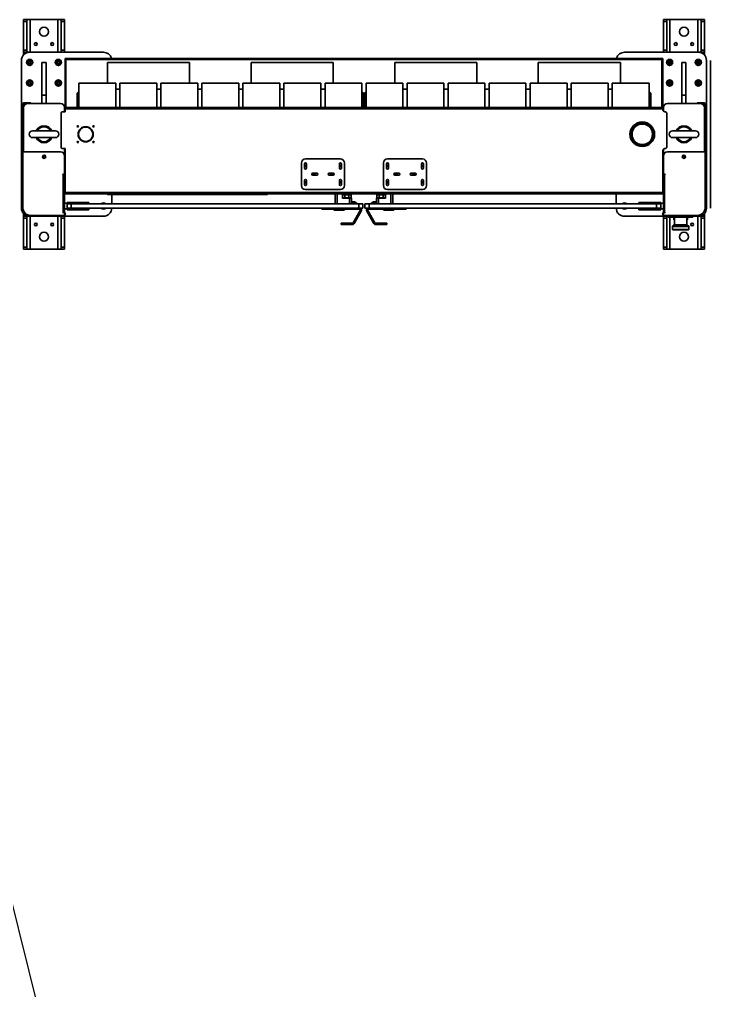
# Model space of a CAD drawing. Header units: millimetres. Extents: x 0 to 420, y 0 to 297.
# Drawn here: x 209.15 to 226, y 126.87 to 150.55 of the extents above; entities that cross this region are included whole.
import ezdxf

# ---------------------------------------------------------------- set-up
doc = ezdxf.new("R2010")
doc.units = ezdxf.units.MM
doc.layers.add('尺寸线层', color=150, linetype='Continuous')
doc.dimstyles.new('SLDDIMSTYLE1', dxfattribs={"dimtxt": 0.18, "dimasz": 1.016, "dimexe": 0, "dimexo": 0.0625, "dimgap": 0, "dimtad": 0, "dimtih": 1, "dimtoh": 1, "dimdec": 0, "dimrnd": 1e-09, "dimzin": 0, "dimdsep": 46, "dimtxsty": 'Standard', "dimblk1": 'DOT', "dimblk2": 'DOT', "dimsah": 1, "dimcen": 0.09, "dimadec": 0, "dimazin": 0, "dimtfac": 1.016, "dimtdec": 0, "dimtofl": 0, "dimtmove": 0, "dimatfit": 3, "dimldrblk": 'DOT', "dimfxl": 0, "dimfrac": 2, "dimtolj": 1, "dimtzin": 0, "dimarcsym": 0})

# ---------------------------------------------------------------- blocks, each defined once
blk = doc.blocks.new('_Dot')
at = {"color": 0, "linetype": 'ByBlock', "lineweight": -2}
blk.add_line((-0.5, 0), (-1, 0), dxfattribs=at)
at = {"color": 0, "linetype": 'ByBlock', "const_width": 0.5}
blk.add_lwpolyline([(-0.25, 0, 1), (0.25, 0, 1)], format="xyb", close=True, dxfattribs=at)

msp = doc.modelspace()

# ---------------------------------------------------------------- linework, layer by layer
at = {"color": 7, "linetype": 'Continuous', "lineweight": 35}
for p, q in [((209.247, 150.5473), (209.327, 150.5473)), ((209.247, 150.5003), (209.247, 150.5473)), ((209.327, 150.5003), (209.247, 150.5003)), ((209.247, 150.5003), (209.247, 149.7943)), ((209.327, 150.5473), (209.327, 150.5003)), ((209.407, 150.5473), (209.327, 150.5473)), ((209.327, 149.7943), (209.327, 150.5003)), ((210.087, 150.5473), (209.407, 150.5473)), ((209.407, 150.5473), (209.407, 149.7473)), ((210.167, 150.5473), (210.087, 150.5473)), ((210.087, 150.5473), (210.087, 149.7473)), ((210.167, 150.5473), (210.247, 150.5473)), ((210.167, 150.5003), (210.167, 150.5473)), ((210.247, 150.5003), (210.167, 150.5003)), ((210.167, 150.5003), (210.167, 149.7943)), ((210.247, 150.5473), (210.247, 150.5003)), ((210.247, 150.5003), (210.247, 149.7943)), ((224.847, 150.5473), (224.927, 150.5473)), ((224.847, 150.5003), (224.847, 150.5473)), ((224.927, 150.5003), (224.847, 150.5003)), ((224.847, 150.5003), (224.847, 149.7943)), ((224.927, 150.5473), (224.927, 150.5003)), ((225.007, 150.5473), (224.927, 150.5473)), ((224.927, 149.7943), (224.927, 150.5003)), ((225.687, 150.5473), (225.007, 150.5473)), ((225.007, 150.5473), (225.007, 149.7473)), ((225.767, 150.5473), (225.687, 150.5473)), ((225.687, 150.5473), (225.687, 149.7473)), ((225.767, 150.5473), (225.847, 150.5473)), ((225.767, 150.5003), (225.767, 150.5473)), ((225.847, 150.5003), (225.767, 150.5003)), ((225.767, 150.5003), (225.767, 149.7943)), ((225.847, 150.5473), (225.847, 150.5003)), ((225.847, 150.5003), (225.847, 149.7943)), ((209.247, 149.7943), (209.327, 149.7943)), ((209.247, 149.7473), (209.247, 149.7943)), ((209.247, 149.7473), (209.247, 149.6796)), ((209.397, 149.7473), (209.247, 149.7473)), ((209.327, 149.7943), (209.327, 149.7473)), ((211.197, 149.7473), (209.397, 149.7473)), ((210.167, 149.7943), (210.247, 149.7943)), ((210.167, 149.7473), (210.167, 149.7943)), ((210.247, 149.7943), (210.247, 149.7473)), ((223.897, 149.7473), (225.697, 149.7473)), ((224.847, 149.7943), (224.927, 149.7943)), ((224.847, 149.7473), (224.847, 149.7943)), ((224.927, 149.7943), (224.927, 149.7473)), ((225.847, 149.7473), (225.697, 149.7473)), ((225.767, 149.7943), (225.847, 149.7943)), ((225.767, 149.7473), (225.767, 149.7943)), ((225.847, 149.7943), (225.847, 149.7473)), ((225.847, 149.7473), (225.847, 149.6796)), ((209.197, 149.5473), (209.197, 145.9473)), ((209.407, 149.5412), (209.407, 149.5298)), ((209.407, 149.5298), (209.407, 149.4648)), ((209.407, 149.4648), (209.407, 149.4534)), ((209.797, 149.4973), (209.697, 149.4973)), ((209.697, 148.6973), (209.697, 149.4973)), ((209.797, 148.6973), (209.797, 149.4973)), ((210.087, 149.5412), (210.087, 149.5298)), ((210.087, 149.5298), (210.087, 149.4648)), ((210.087, 149.4648), (210.087, 149.4534)), ((210.262, 148.3973), (210.262, 149.5973)), ((210.262, 149.5973), (210.282, 149.5973)), ((210.282, 149.5973), (224.812, 149.5973)), ((210.282, 148.3973), (210.282, 149.5973)), ((210.282, 149.5773), (224.812, 149.5773)), ((210.282, 149.5673), (224.812, 149.5673)), ((213.297, 149.4973), (211.297, 149.4973)), ((211.297, 149.4973), (211.297, 148.9923)), ((213.297, 148.9923), (213.297, 149.4973)), ((216.797, 149.4973), (214.797, 149.4973)), ((214.797, 149.4973), (214.797, 148.9923)), ((216.797, 148.9923), (216.797, 149.4973)), ((220.297, 149.4973), (218.297, 149.4973)), ((218.297, 149.4973), (218.297, 148.9923)), ((220.297, 148.9923), (220.297, 149.4973)), ((221.797, 149.4973), (221.797, 148.9923)), ((223.797, 149.4973), (221.797, 149.4973)), ((223.797, 148.9923), (223.797, 149.4973)), ((224.832, 149.5973), (224.812, 149.5973)), ((224.812, 149.5973), (224.812, 148.3973)), ((224.832, 149.5973), (224.832, 148.3973)), ((225.007, 149.5412), (225.007, 149.5298)), ((225.007, 149.5298), (225.007, 149.4648)), ((225.007, 149.4648), (225.007, 149.4534)), ((225.297, 148.6973), (225.297, 149.4973)), ((225.297, 149.4973), (225.397, 149.4973)), ((225.397, 148.6973), (225.397, 149.4973)), ((225.687, 149.5412), (225.687, 149.5298)), ((225.687, 149.5298), (225.687, 149.4648)), ((225.687, 149.4648), (225.687, 149.4534)), ((225.897, 149.5473), (225.897, 145.9473)), ((225.997, 149.5473), (225.997, 145.9473)), ((209.407, 149.0412), (209.407, 149.0298)), ((209.407, 149.0298), (209.407, 148.9648)), ((209.407, 148.9648), (209.407, 148.9534)), ((210.087, 149.0412), (210.087, 149.0298)), ((210.087, 149.0298), (210.087, 148.9648)), ((210.087, 148.9648), (210.087, 148.9534)), ((210.597, 148.9923), (210.597, 148.3973)), ((211.497, 148.9923), (210.597, 148.9923)), ((211.497, 148.3973), (211.497, 148.9923)), ((212.497, 148.9923), (211.597, 148.9923)), ((211.597, 148.9923), (211.597, 148.3973)), ((212.497, 148.3973), (212.497, 148.9923)), ((213.497, 148.9923), (212.597, 148.9923)), ((212.597, 148.9923), (212.597, 148.3973)), ((213.497, 148.3973), (213.497, 148.9923)), ((213.597, 148.9923), (213.597, 148.3973)), ((214.497, 148.9923), (213.597, 148.9923)), ((214.497, 148.3973), (214.497, 148.9923)), ((214.597, 148.9923), (214.597, 148.3973)), ((215.497, 148.9923), (214.597, 148.9923)), ((215.497, 148.3973), (215.497, 148.9923)), ((216.497, 148.9923), (215.597, 148.9923)), ((215.597, 148.9923), (215.597, 148.3973)), ((216.497, 148.3973), (216.497, 148.9923)), ((216.597, 148.9923), (216.597, 148.3973)), ((217.497, 148.9923), (216.597, 148.9923)), ((217.497, 148.3973), (217.497, 148.9923)), ((217.597, 148.9923), (217.597, 148.3973)), ((218.497, 148.9923), (217.597, 148.9923)), ((218.497, 148.3973), (218.497, 148.9923)), ((218.597, 148.9923), (218.597, 148.3973)), ((219.497, 148.9923), (218.597, 148.9923)), ((219.497, 148.3973), (219.497, 148.9923)), ((219.597, 148.9923), (219.597, 148.3973)), ((220.497, 148.9923), (219.597, 148.9923)), ((220.497, 148.3973), (220.497, 148.9923)), ((221.497, 148.9923), (220.597, 148.9923)), ((220.597, 148.9923), (220.597, 148.3973)), ((221.497, 148.3973), (221.497, 148.9923)), ((222.497, 148.9923), (221.597, 148.9923)), ((221.597, 148.9923), (221.597, 148.3973)), ((222.497, 148.3973), (222.497, 148.9923)), ((223.497, 148.9923), (222.597, 148.9923)), ((222.597, 148.9923), (222.597, 148.3973)), ((223.497, 148.3973), (223.497, 148.9923)), ((223.597, 148.9923), (223.597, 148.3973)), ((224.497, 148.9923), (223.597, 148.9923)), ((224.497, 148.3973), (224.497, 148.9923)), ((225.007, 149.0412), (225.007, 149.0298)), ((225.007, 149.0298), (225.007, 148.9648)), ((225.007, 148.9648), (225.007, 148.9534)), ((225.687, 149.0412), (225.687, 149.0298)), ((225.687, 149.0298), (225.687, 148.9648)), ((225.687, 148.9648), (225.687, 148.9534)), ((209.797, 148.6973), (209.697, 148.6973)), ((209.697, 148.4973), (209.697, 148.6973)), ((209.797, 148.4973), (209.797, 148.6973)), ((210.597, 148.7873), (210.557, 148.7473)), ((210.557, 148.7473), (210.557, 148.3973)), ((211.597, 148.8473), (211.497, 148.8473)), ((212.597, 148.8473), (212.497, 148.8473)), ((213.597, 148.8473), (213.497, 148.8473)), ((214.597, 148.8473), (214.497, 148.8473)), ((215.597, 148.8473), (215.497, 148.8473)), ((216.597, 148.8473), (216.497, 148.8473)), ((217.537, 148.7473), (217.497, 148.7873)), ((217.547, 148.7508), (217.5349, 148.7494)), ((217.537, 148.3973), (217.537, 148.7473)), ((217.547, 148.7383), (217.537, 148.7371)), ((217.547, 148.7323), (217.537, 148.7308)), ((217.5592, 148.7494), (217.547, 148.7508)), ((217.557, 148.7371), (217.547, 148.7383)), ((217.557, 148.7308), (217.547, 148.7323)), ((217.597, 148.7873), (217.557, 148.7473)), ((217.557, 148.7473), (217.557, 148.3973)), ((218.597, 148.8473), (218.497, 148.8473)), ((219.597, 148.8473), (219.497, 148.8473)), ((220.597, 148.8473), (220.497, 148.8473)), ((221.597, 148.8473), (221.497, 148.8473)), ((222.597, 148.8473), (222.497, 148.8473)), ((223.597, 148.8473), (223.497, 148.8473)), ((224.537, 148.7473), (224.497, 148.7873)), ((224.537, 148.3973), (224.537, 148.7473)), ((225.297, 148.4973), (225.297, 148.6973)), ((225.297, 148.6973), (225.397, 148.6973)), ((225.397, 148.4973), (225.397, 148.6973)), ((209.227, 148.4873), (209.247, 148.4873)), ((209.227, 148.4873), (209.227, 147.3173)), ((209.247, 148.4873), (209.247, 147.3173)), ((209.257, 148.4973), (209.257, 148.5173)), ((209.377, 148.5173), (209.257, 148.5173)), ((209.377, 148.4973), (209.257, 148.4973)), ((209.347, 148.4973), (210.147, 148.4973)), ((209.377, 148.5173), (209.377, 148.4973)), ((209.427, 148.5173), (209.377, 148.5173)), ((209.427, 148.4973), (209.427, 148.5173)), ((225.747, 148.4973), (224.947, 148.4973)), ((225.667, 148.4973), (225.667, 148.5173)), ((225.667, 148.5173), (225.717, 148.5173)), ((225.717, 148.5173), (225.717, 148.4973)), ((225.717, 148.5173), (225.837, 148.5173)), ((225.717, 148.4973), (225.837, 148.4973)), ((225.837, 148.4973), (225.837, 148.5173)), ((225.867, 148.4873), (225.847, 148.4873)), ((225.847, 148.4873), (225.847, 147.3173)), ((225.867, 148.4873), (225.867, 147.3173)), ((209.247, 147.3173), (209.247, 148.3973)), ((210.162, 147.4473), (210.162, 148.2473)), ((210.212, 148.2973), (210.262, 148.2973)), ((210.247, 148.3973), (210.247, 148.2973)), ((210.262, 148.3973), (210.262, 148.3673)), ((210.262, 148.3973), (224.832, 148.3973)), ((210.262, 148.3673), (224.832, 148.3673)), ((210.262, 148.3673), (210.262, 148.2973)), ((224.832, 148.3973), (224.832, 148.3673)), ((224.832, 148.3673), (224.832, 148.3473)), ((224.847, 148.3973), (224.847, 148.3116)), ((224.932, 147.4473), (224.932, 148.2473)), ((225.847, 147.3173), (225.847, 148.3973)), ((210.027, 147.8288), (209.467, 147.8288)), ((210.5771, 147.7523), (210.5871, 147.7523)), ((210.937, 147.7523), (210.947, 147.7523)), ((225.627, 147.8288), (225.067, 147.8288)), ((209.467, 147.6658), (210.027, 147.6658)), ((210.5771, 147.7423), (210.5871, 147.7423)), ((210.937, 147.7423), (210.947, 147.7423)), ((225.067, 147.6658), (225.627, 147.6658)), ((209.227, 147.3173), (210.147, 147.3173)), ((209.227, 145.9673), (209.227, 147.3173)), ((210.262, 147.3973), (210.212, 147.3973)), ((210.247, 147.3973), (210.247, 147.2173)), ((210.247, 147.2973), (210.262, 147.2973)), ((210.262, 147.3973), (210.262, 146.3273)), ((224.832, 147.3473), (224.832, 146.3273)), ((224.847, 147.2973), (224.832, 147.2973)), ((224.847, 147.383), (224.847, 147.2173)), ((225.867, 147.3173), (224.947, 147.3173)), ((225.867, 145.9673), (225.867, 147.3173)), ((210.247, 147.2173), (210.247, 146.7773)), ((216.022, 147.0473), (216.022, 146.4973)), ((216.972, 147.1473), (216.122, 147.1473)), ((217.072, 146.4973), (217.072, 147.0473)), ((218.022, 147.0473), (218.022, 146.4973)), ((218.972, 147.1473), (218.122, 147.1473)), ((219.072, 146.4973), (219.072, 147.0473)), ((224.847, 147.2173), (224.847, 146.7773)), ((216.097, 147.0223), (216.097, 146.9223)), ((216.147, 146.9223), (216.147, 147.0223)), ((216.947, 147.0223), (216.947, 146.9223)), ((216.997, 146.9223), (216.997, 147.0223)), ((218.097, 147.0223), (218.097, 146.9223)), ((218.147, 146.9223), (218.147, 147.0223)), ((218.947, 147.0223), (218.947, 146.9223)), ((218.997, 146.9223), (218.997, 147.0223)), ((210.247, 146.7773), (210.207, 146.7773)), ((210.207, 146.7773), (210.207, 146.7673)), ((210.207, 146.7673), (210.217, 146.7673)), ((210.217, 146.7773), (210.217, 146.7673)), ((210.217, 146.7673), (210.217, 145.8473)), ((210.247, 146.7673), (210.217, 146.7673)), ((210.247, 145.8473), (210.247, 146.7673)), ((216.097, 146.6223), (216.097, 146.5223)), ((216.147, 146.5223), (216.147, 146.6223)), ((216.297, 146.7973), (216.297, 146.7473)), ((216.397, 146.7973), (216.297, 146.7973)), ((216.297, 146.7473), (216.397, 146.7473)), ((216.3306, 146.7736), (216.3635, 146.7736)), ((216.3309, 146.7756), (216.3632, 146.7756)), ((216.797, 146.7973), (216.697, 146.7973)), ((216.697, 146.7473), (216.797, 146.7473)), ((216.7306, 146.7736), (216.7635, 146.7736)), ((216.7322, 146.7732), (216.7309, 146.774)), ((216.797, 146.7473), (216.797, 146.7973)), ((216.947, 146.6223), (216.947, 146.5223)), ((216.997, 146.5223), (216.997, 146.6223)), ((218.097, 146.6223), (218.097, 146.5223)), ((218.147, 146.5223), (218.147, 146.6223)), ((218.297, 146.7973), (218.297, 146.7473)), ((218.397, 146.7973), (218.297, 146.7973)), ((218.297, 146.7473), (218.397, 146.7473)), ((218.3306, 146.7736), (218.3635, 146.7736)), ((218.3634, 146.7742), (218.3621, 146.7737)), ((218.797, 146.7973), (218.697, 146.7973)), ((218.697, 146.7473), (218.797, 146.7473)), ((218.7306, 146.7736), (218.7635, 146.7736)), ((218.7309, 146.7756), (218.7632, 146.7756)), ((218.797, 146.7473), (218.797, 146.7973)), ((218.947, 146.6223), (218.947, 146.5223)), ((218.997, 146.5223), (218.997, 146.6223)), ((224.847, 146.7773), (224.887, 146.7773)), ((224.847, 145.8473), (224.847, 146.7673)), ((224.847, 146.7673), (224.877, 146.7673)), ((224.877, 146.7773), (224.877, 146.7673)), ((224.877, 146.7673), (224.877, 145.8473)), ((224.887, 146.7673), (224.877, 146.7673)), ((224.887, 146.7773), (224.887, 146.7673)), ((210.262, 146.3273), (210.262, 146.2973)), ((210.262, 146.3273), (224.832, 146.3273)), ((216.122, 146.3973), (216.972, 146.3973)), ((218.122, 146.3973), (218.972, 146.3973)), ((224.832, 146.3273), (224.832, 146.2973)), ((210.262, 146.2973), (224.832, 146.2973)), ((211.297, 146.2773), (211.297, 146.2973)), ((211.347, 146.2773), (211.297, 146.2773)), ((211.347, 146.2973), (211.347, 146.2773)), ((215.147, 146.2773), (211.347, 146.2773)), ((211.397, 146.0473), (211.397, 146.2773)), ((212.4918, 146.2773), (212.4918, 146.276)), ((212.4938, 146.2773), (212.4938, 146.276)), ((212.4943, 146.276), (212.4943, 146.2773)), ((212.5313, 146.276), (212.5313, 146.2773)), ((212.6111, 146.276), (212.6111, 146.2773)), ((213.5115, 146.276), (213.5115, 146.2773)), ((213.5134, 146.276), (213.5134, 146.2773)), ((213.5655, 146.2773), (213.5655, 146.276)), ((213.5662, 146.2773), (213.5662, 146.276)), ((213.7214, 146.276), (213.7214, 146.2773)), ((213.9706, 146.276), (213.9706, 146.2773)), ((214.0105, 146.2773), (214.0105, 146.276)), ((214.0146, 146.2773), (214.0146, 146.276)), ((214.1553, 146.276), (214.1553, 146.2773)), ((214.1561, 146.276), (214.1561, 146.2773)), ((214.2341, 146.276), (214.2341, 146.2773)), ((214.4622, 146.276), (214.4622, 146.2773)), ((214.4628, 146.276), (214.4628, 146.2773)), ((214.474, 146.2773), (214.474, 146.276)), ((214.588, 146.2773), (214.588, 146.276)), ((214.6969, 146.276), (214.6969, 146.2773)), ((214.7273, 146.2773), (214.7273, 146.276)), ((215.147, 146.2773), (215.147, 146.2973)), ((215.197, 146.2773), (215.147, 146.2773)), ((215.197, 146.2973), (215.197, 146.2773)), ((216.847, 146.2973), (216.842, 146.2923)), ((216.892, 146.2923), (216.842, 146.2923)), ((216.842, 146.0523), (216.842, 146.2923)), ((216.8941, 146.2973), (216.892, 146.2923)), ((217.022, 146.2923), (216.892, 146.2923)), ((216.892, 146.2923), (216.892, 146.0523)), ((217.022, 146.2923), (217.017, 146.2973)), ((217.022, 146.2923), (217.022, 146.1873)), ((217.0233, 146.2674), (217.022, 146.1973)), ((217.022, 146.1973), (217.077, 146.1973)), ((217.022, 146.1923), (217.19, 146.1923)), ((217.192, 146.1873), (217.022, 146.1873)), ((217.077, 146.2674), (217.0233, 146.2674)), ((217.0238, 146.2973), (217.0234, 146.2772)), ((217.0338, 146.2973), (217.0334, 146.2772)), ((217.0334, 146.2772), (217.2207, 146.2772)), ((217.077, 146.2723), (217.077, 146.2674)), ((217.077, 146.2723), (217.177, 146.2723)), ((217.177, 146.2674), (217.077, 146.2674)), ((217.077, 146.2674), (217.077, 146.1973)), ((217.077, 146.1923), (217.077, 146.1973)), ((217.077, 146.1973), (217.177, 146.1973)), ((217.177, 146.2723), (217.177, 146.2674)), ((217.2308, 146.2674), (217.177, 146.2674)), ((217.177, 146.2674), (217.177, 146.1973)), ((217.177, 146.1973), (217.177, 146.1923)), ((217.177, 146.1973), (217.232, 146.1973)), ((217.19, 146.1923), (217.192, 146.1873)), ((217.19, 146.1923), (217.237, 146.1923)), ((217.242, 146.1873), (217.192, 146.1873)), ((217.192, 146.0523), (217.192, 146.1873)), ((217.2203, 146.2973), (217.2207, 146.2772)), ((217.2303, 146.2973), (217.2306, 146.2772)), ((217.2308, 146.2674), (217.232, 146.1973)), ((217.232, 146.1923), (217.232, 146.1973)), ((217.237, 146.1923), (217.242, 146.1873)), ((217.242, 146.1873), (217.242, 146.0523)), ((217.242, 146.0973), (217.3012, 146.0973)), ((217.3012, 146.0973), (217.3294, 146.0973)), ((217.7647, 146.0973), (217.7929, 146.0973)), ((217.7929, 146.0973), (217.852, 146.0973)), ((217.857, 146.1923), (217.852, 146.1873)), ((217.902, 146.1873), (217.852, 146.1873)), ((217.852, 146.0523), (217.852, 146.1873)), ((217.857, 146.1923), (217.9041, 146.1923)), ((217.862, 146.1973), (217.8633, 146.2674)), ((217.862, 146.1973), (217.917, 146.1973)), ((217.862, 146.1923), (217.862, 146.1973)), ((217.8633, 146.2674), (217.8638, 146.2709)), ((217.917, 146.2674), (217.8633, 146.2674)), ((217.8642, 146.2973), (217.8638, 146.2709)), ((217.8697, 146.2772), (217.87, 146.2973)), ((217.8721, 146.2973), (217.8719, 146.2772)), ((217.8719, 146.2772), (217.8723, 146.2772)), ((217.8723, 146.2772), (217.9557, 146.2772)), ((217.9041, 146.1923), (217.902, 146.1873)), ((218.072, 146.1873), (217.902, 146.1873)), ((217.902, 146.1873), (217.902, 146.0523)), ((217.9041, 146.1923), (218.072, 146.1923)), ((217.917, 146.2674), (217.917, 146.2723)), ((217.917, 146.2723), (218.017, 146.2723)), ((217.917, 146.1973), (217.917, 146.2674)), ((218.017, 146.2674), (217.917, 146.2674)), ((217.917, 146.1973), (218.017, 146.1973)), ((217.917, 146.1973), (217.917, 146.1923)), ((217.9305, 146.2723), (217.922, 146.2726)), ((217.922, 146.2726), (217.922, 146.2723)), ((217.9557, 146.2772), (217.9555, 146.2973)), ((217.9594, 146.2973), (217.9596, 146.2772)), ((217.9596, 146.2723), (217.9596, 146.2772)), ((217.9596, 146.2772), (218.0607, 146.2772)), ((218.017, 146.2723), (218.017, 146.2674)), ((218.017, 146.1973), (218.017, 146.2674)), ((218.0708, 146.2674), (218.017, 146.2674)), ((218.017, 146.1923), (218.017, 146.1973)), ((218.017, 146.1973), (218.072, 146.1973)), ((218.0603, 146.2973), (218.0607, 146.2772)), ((218.0706, 146.2772), (218.0703, 146.2973)), ((218.072, 146.1973), (218.0708, 146.2674)), ((218.072, 146.2923), (218.077, 146.2973)), ((218.072, 146.2923), (218.072, 146.1873)), ((218.202, 146.2923), (218.072, 146.2923)), ((218.202, 146.2923), (218.2, 146.2973)), ((218.202, 146.0523), (218.202, 146.2923)), ((218.252, 146.2923), (218.202, 146.2923)), ((218.247, 146.2973), (218.252, 146.2923)), ((218.252, 146.2923), (218.252, 146.0523)), ((223.697, 146.0473), (223.697, 146.2973)), ((210.247, 146.0673), (210.307, 146.0673)), ((210.247, 145.9273), (210.307, 145.9273)), ((210.307, 146.0523), (210.307, 146.0873)), ((210.307, 146.0873), (210.327, 146.0873)), ((210.327, 146.0523), (210.307, 146.0523)), ((210.307, 145.9423), (210.307, 146.0523)), ((210.307, 145.9073), (210.307, 145.9423)), ((210.327, 145.9423), (210.307, 145.9423)), ((210.327, 145.9073), (210.307, 145.9073)), ((210.312, 145.9473), (210.312, 146.0473)), ((210.312, 146.0473), (210.412, 146.0473)), ((210.412, 145.9473), (210.312, 145.9473)), ((210.327, 146.0873), (210.822, 146.0873)), ((210.327, 146.0873), (210.327, 146.0523)), ((210.327, 146.0523), (210.822, 146.0523)), ((210.327, 145.9423), (210.327, 145.9073)), ((210.327, 145.9423), (210.822, 145.9423)), ((210.327, 145.9073), (210.822, 145.9073)), ((210.412, 146.0473), (210.412, 145.9473)), ((217.422, 146.0473), (210.412, 146.0473)), ((217.422, 145.9473), (210.412, 145.9473)), ((210.5795, 146.0473), (210.5795, 146.0523)), ((210.5795, 145.9423), (210.5795, 145.9473)), ((210.5995, 146.0523), (210.5995, 146.0473)), ((210.5995, 145.9473), (210.5995, 145.9423)), ((210.7245, 146.0473), (210.7245, 146.0523)), ((210.7245, 145.9423), (210.7245, 145.9473)), ((210.822, 146.0523), (210.822, 146.0873)), ((210.822, 146.0873), (210.842, 146.0873)), ((210.842, 146.0523), (210.822, 146.0523)), ((210.822, 145.9073), (210.822, 145.9423)), ((210.842, 145.9423), (210.822, 145.9423)), ((210.842, 145.9073), (210.822, 145.9073)), ((210.842, 146.0873), (210.842, 146.0523)), ((210.842, 145.9423), (210.842, 145.9073)), ((216.522, 145.9473), (216.522, 145.9173)), ((216.522, 145.9173), (216.8041, 145.9173)), ((216.792, 145.9473), (216.792, 145.9273)), ((216.792, 145.9273), (216.797, 145.9223)), ((216.792, 145.9273), (216.8233, 145.9273)), ((216.797, 145.9223), (216.9338, 145.9223)), ((216.9116, 145.8973), (216.822, 145.8973)), ((216.8233, 145.9273), (217.092, 145.9273)), ((216.842, 146.0523), (216.847, 146.0473)), ((216.887, 146.0473), (216.892, 146.0523)), ((216.892, 146.0523), (217.192, 146.0523)), ((217.062, 145.8973), (216.9116, 145.8973)), ((217.0796, 145.9173), (217.4354, 145.9173)), ((217.0842, 145.9223), (217.087, 145.9223)), ((217.087, 145.9223), (217.092, 145.9273)), ((217.092, 145.9273), (217.092, 145.9473)), ((217.19, 146.0473), (217.192, 146.0523)), ((217.192, 146.0523), (217.242, 146.0523)), ((217.237, 146.0473), (217.242, 146.0523)), ((217.3692, 146.0673), (217.242, 146.0673)), ((217.4528, 145.8873), (217.2796, 145.5873)), ((217.367, 146.0723), (217.2942, 146.0723)), ((217.4787, 145.8723), (217.3055, 145.5723)), ((217.372, 146.0673), (217.367, 146.0723)), ((217.372, 146.0673), (217.3692, 146.0673)), ((217.372, 146.0473), (217.372, 146.0673)), ((217.422, 145.9473), (217.422, 146.0473)), ((217.422, 146.0473), (217.522, 146.0473)), ((217.522, 145.9473), (217.422, 145.9473)), ((217.4354, 145.9173), (217.4354, 145.9473)), ((217.4528, 145.8873), (217.4787, 145.8723)), ((217.522, 146.0473), (217.522, 145.9473)), ((217.572, 145.9473), (217.572, 146.0473)), ((217.572, 146.0473), (217.672, 146.0473)), ((217.672, 145.9473), (217.572, 145.9473)), ((217.6413, 145.8873), (217.6153, 145.8723)), ((217.7886, 145.5723), (217.6153, 145.8723)), ((217.8145, 145.5873), (217.6413, 145.8873)), ((217.6586, 145.9473), (217.6586, 145.9173)), ((217.6586, 145.9173), (218.0145, 145.9173)), ((217.672, 146.0473), (217.672, 145.9473)), ((217.672, 146.0473), (224.682, 146.0473)), ((217.672, 145.9473), (224.682, 145.9473)), ((217.727, 146.0723), (217.722, 146.0673)), ((217.722, 146.0673), (217.722, 146.0473)), ((217.852, 146.0673), (217.722, 146.0673)), ((217.7999, 146.0723), (217.727, 146.0723)), ((217.852, 146.0523), (217.902, 146.0523)), ((217.857, 146.0473), (217.852, 146.0523)), ((217.902, 146.0523), (218.202, 146.0523)), ((217.9041, 146.0473), (217.902, 146.0523)), ((218.002, 145.9473), (218.002, 145.9273)), ((218.002, 145.9273), (218.007, 145.9223)), ((218.002, 145.9273), (218.302, 145.9273)), ((218.007, 145.9223), (218.0099, 145.9223)), ((218.1825, 145.8973), (218.032, 145.8973)), ((218.1603, 145.9223), (218.297, 145.9223)), ((218.272, 145.8973), (218.1825, 145.8973)), ((218.202, 146.0523), (218.207, 146.0473)), ((218.247, 146.0473), (218.252, 146.0523)), ((218.2902, 145.9173), (218.572, 145.9173)), ((218.297, 145.9223), (218.302, 145.9273)), ((218.302, 145.9273), (218.302, 145.9473)), ((218.572, 145.9173), (218.572, 145.9473)), ((224.252, 146.0523), (224.252, 146.0873)), ((224.252, 146.0873), (224.272, 146.0873)), ((224.272, 146.0523), (224.252, 146.0523)), ((224.252, 145.9073), (224.252, 145.9423)), ((224.272, 145.9423), (224.252, 145.9423)), ((224.272, 145.9073), (224.252, 145.9073)), ((224.272, 146.0873), (224.272, 146.0523)), ((224.272, 146.0873), (224.767, 146.0873)), ((224.272, 146.0523), (224.767, 146.0523)), ((224.272, 145.9423), (224.272, 145.9073)), ((224.272, 145.9423), (224.767, 145.9423)), ((224.272, 145.9073), (224.767, 145.9073)), ((224.3695, 146.0523), (224.3695, 146.0473)), ((224.3695, 145.9473), (224.3695, 145.9423)), ((224.4945, 146.0473), (224.4945, 146.0523)), ((224.4945, 145.9423), (224.4945, 145.9473)), ((224.5145, 146.0523), (224.5145, 146.0473)), ((224.5145, 145.9473), (224.5145, 145.9423)), ((224.682, 145.9473), (224.682, 146.0473)), ((224.682, 146.0473), (224.782, 146.0473)), ((224.782, 145.9473), (224.682, 145.9473)), ((224.767, 146.0523), (224.767, 146.0873)), ((224.767, 146.0873), (224.787, 146.0873)), ((224.787, 146.0523), (224.767, 146.0523)), ((224.767, 145.9073), (224.767, 145.9423)), ((224.787, 145.9423), (224.767, 145.9423)), ((224.787, 145.9073), (224.767, 145.9073)), ((224.782, 146.0473), (224.782, 145.9473)), ((224.787, 146.0873), (224.787, 146.0523)), ((224.847, 146.0673), (224.787, 146.0673)), ((224.787, 145.9423), (224.787, 146.0523)), ((224.787, 145.9423), (224.787, 145.9073)), ((224.847, 145.9273), (224.787, 145.9273)), ((209.247, 145.7473), (209.247, 145.815)), ((209.247, 145.7473), (209.397, 145.7473)), ((209.247, 145.7003), (209.247, 145.7473)), ((209.327, 145.7003), (209.247, 145.7003)), ((209.247, 144.9943), (209.247, 145.7003)), ((209.327, 145.7473), (209.327, 145.7003)), ((209.327, 144.9943), (209.327, 145.7003)), ((209.397, 145.7473), (209.477, 145.7473)), ((209.407, 144.9473), (209.407, 145.7473)), ((210.227, 145.7673), (209.427, 145.7673)), ((209.477, 145.7473), (209.477, 145.7673)), ((209.577, 145.7473), (209.477, 145.7473)), ((209.577, 145.7673), (209.577, 145.7473)), ((209.577, 145.7473), (210.077, 145.7473)), ((210.077, 145.7473), (210.077, 145.7673)), ((210.177, 145.7473), (210.077, 145.7473)), ((210.087, 144.9473), (210.087, 145.7473)), ((210.167, 145.7003), (210.167, 145.7473)), ((210.247, 145.7003), (210.167, 145.7003)), ((210.167, 145.7003), (210.167, 144.9943)), ((210.177, 145.7673), (210.177, 145.7473)), ((210.177, 145.7473), (211.197, 145.7473)), ((210.217, 145.8473), (210.207, 145.8473)), ((210.207, 145.8473), (210.207, 145.8373)), ((210.207, 145.8373), (210.247, 145.8373)), ((210.217, 145.8473), (210.247, 145.8473)), ((210.227, 145.8373), (210.227, 145.8473)), ((210.247, 145.8373), (210.247, 145.7873)), ((210.247, 145.7473), (210.247, 145.7003)), ((210.247, 144.9943), (210.247, 145.7003)), ((224.917, 145.7473), (223.897, 145.7473)), ((224.877, 145.8473), (224.847, 145.8473)), ((224.887, 145.8373), (224.847, 145.8373)), ((224.847, 145.8373), (224.847, 145.7873)), ((224.847, 145.7003), (224.847, 145.7473)), ((224.927, 145.7003), (224.847, 145.7003)), ((224.847, 144.9943), (224.847, 145.7003)), ((224.867, 145.8373), (224.867, 145.8473)), ((224.867, 145.7673), (225.667, 145.7673)), ((224.877, 145.8473), (224.887, 145.8473)), ((224.887, 145.8473), (224.887, 145.8373)), ((224.917, 145.7473), (224.917, 145.7673)), ((225.217, 145.7473), (224.917, 145.7473)), ((224.927, 145.7473), (224.927, 145.7003)), ((224.927, 144.9943), (224.927, 145.7003)), ((224.967, 145.7473), (224.967, 145.7273)), ((225.267, 145.7273), (224.967, 145.7273)), ((225.007, 144.9473), (225.007, 145.7273)), ((225.097, 145.7173), (225.097, 145.7273)), ((225.117, 145.7173), (225.097, 145.7173)), ((225.0976, 145.7173), (225.0976, 145.6573)), ((225.117, 145.6573), (225.0976, 145.6573)), ((225.1166, 145.7173), (225.1166, 145.6873)), ((225.1166, 145.6873), (225.117, 145.6824)), ((225.1166, 145.6873), (225.117, 145.6873)), ((225.117, 145.7273), (225.117, 145.5373)), ((225.217, 145.7673), (225.217, 145.7473)), ((225.217, 145.7473), (225.317, 145.7473)), ((225.567, 145.7273), (225.267, 145.7273)), ((225.317, 145.7473), (225.317, 145.7673)), ((225.617, 145.7473), (225.317, 145.7473)), ((225.417, 145.5373), (225.417, 145.7273)), ((225.437, 145.7173), (225.417, 145.7173)), ((225.417, 145.6824), (225.4174, 145.6873)), ((225.417, 145.6873), (225.4174, 145.6873)), ((225.4364, 145.6573), (225.417, 145.6573)), ((225.4174, 145.6873), (225.4174, 145.7173)), ((225.4364, 145.6573), (225.4364, 145.7173)), ((225.437, 145.7173), (225.437, 145.7273)), ((225.567, 145.7273), (225.567, 145.7473)), ((225.617, 145.7673), (225.617, 145.7473)), ((225.697, 145.7473), (225.617, 145.7473)), ((225.687, 144.9473), (225.687, 145.7473)), ((225.697, 145.7473), (225.847, 145.7473)), ((225.767, 145.7003), (225.767, 145.7473)), ((225.847, 145.7003), (225.767, 145.7003)), ((225.767, 145.7003), (225.767, 144.9943)), ((225.847, 145.7473), (225.847, 145.815)), ((225.847, 145.7473), (225.847, 145.7003)), ((225.847, 144.9943), (225.847, 145.7003)), ((216.9911, 145.5473), (216.9911, 145.5773)), ((216.9911, 145.5773), (217.0432, 145.5773)), ((217.0432, 145.5473), (216.9911, 145.5473)), ((217.0432, 145.5773), (217.0432, 145.5473)), ((217.0432, 145.5773), (217.2622, 145.5773)), ((217.0432, 145.5473), (217.2622, 145.5473)), ((217.2622, 145.5773), (217.2622, 145.5473)), ((217.2796, 145.5873), (217.292, 145.5801)), ((217.292, 145.5801), (217.3055, 145.5723)), ((217.8145, 145.5873), (217.7886, 145.5723)), ((217.8319, 145.5773), (217.8319, 145.5473)), ((218.0509, 145.5773), (217.8319, 145.5773)), ((218.0509, 145.5473), (217.8319, 145.5473)), ((218.0509, 145.5473), (218.0509, 145.5773)), ((218.0509, 145.5773), (218.103, 145.5773)), ((218.103, 145.5473), (218.0509, 145.5473)), ((218.103, 145.5773), (218.103, 145.5473)), ((225.067, 145.4973), (225.067, 145.4273)), ((225.267, 145.4973), (225.067, 145.4973)), ((225.067, 145.4273), (225.077, 145.4173)), ((225.067, 145.4273), (225.267, 145.4273)), ((225.267, 145.4173), (225.077, 145.4173)), ((225.087, 145.5173), (225.267, 145.5173)), ((225.1157, 145.5373), (225.267, 145.5373)), ((225.267, 145.5373), (225.4184, 145.5373)), ((225.267, 145.5173), (225.447, 145.5173)), ((225.467, 145.4973), (225.267, 145.4973)), ((225.267, 145.4273), (225.467, 145.4273)), ((225.457, 145.4173), (225.267, 145.4173)), ((225.457, 145.4173), (225.467, 145.4273)), ((225.467, 145.4273), (225.467, 145.4973)), ((209.247, 144.9943), (209.327, 144.9943)), ((209.247, 144.9473), (209.247, 144.9943)), ((209.327, 144.9473), (209.247, 144.9473)), ((209.327, 144.9943), (209.327, 144.9473)), ((209.327, 144.9473), (209.407, 144.9473)), ((209.407, 144.9473), (210.087, 144.9473)), ((210.087, 144.9473), (210.167, 144.9473)), ((210.167, 144.9943), (210.247, 144.9943)), ((210.167, 144.9473), (210.167, 144.9943)), ((210.247, 144.9473), (210.167, 144.9473)), ((210.247, 144.9943), (210.247, 144.9473)), ((224.847, 144.9943), (224.927, 144.9943)), ((224.847, 144.9473), (224.847, 144.9943)), ((224.927, 144.9473), (224.847, 144.9473)), ((224.927, 144.9943), (224.927, 144.9473)), ((224.927, 144.9473), (225.007, 144.9473)), ((225.007, 144.9473), (225.687, 144.9473)), ((225.687, 144.9473), (225.767, 144.9473)), ((225.767, 144.9943), (225.847, 144.9943)), ((225.767, 144.9473), (225.767, 144.9943)), ((225.847, 144.9473), (225.767, 144.9473)), ((225.847, 144.9943), (225.847, 144.9473))]:
    msp.add_line(p, q, dxfattribs=at)
at = {"color": 7, "linetype": 'Continuous', "lineweight": 35, "flags": 128}
for points in [[(217.537, 148.6447), (217.547, 148.6438), (217.557, 148.6447)], [(224.4601, 147.9619), (224.458, 147.9632), (224.4538, 147.9655)], [(217.8634, 146.2772), (217.8636, 146.2772), (217.8637, 146.2772)]]:
    msp.add_lwpolyline(points, dxfattribs=at)
at = {"color": 7, "linetype": 'Continuous', "lineweight": 35}
for centre, radius in [((209.747, 150.2473), 0.11), ((225.347, 150.2473), 0.11), ((209.547, 149.9473), 0.034), ((209.947, 149.9473), 0.034), ((225.147, 149.9473), 0.034), ((225.547, 149.9473), 0.034), ((209.397, 149.4973), 0.075), ((209.397, 149.4973), 0.045), ((210.097, 149.4973), 0.075), ((210.097, 149.4973), 0.045), ((224.997, 149.4973), 0.075), ((224.997, 149.4973), 0.045), ((225.697, 149.4973), 0.075), ((225.697, 149.4973), 0.045), ((209.397, 148.9973), 0.075), ((209.397, 148.9973), 0.045), ((210.097, 148.9973), 0.075), ((210.097, 148.9973), 0.045), ((224.997, 148.9973), 0.075), ((224.997, 148.9973), 0.045), ((225.697, 148.9973), 0.075), ((225.697, 148.9973), 0.045), ((224.332, 147.7473), 0.3), ((224.332, 147.7473), 0.28), ((224.332, 147.7472), 0.25), ((210.5711, 147.9382), 0.0165), ((210.953, 147.9382), 0.0165), ((210.5711, 147.5564), 0.0165), ((210.953, 147.5564), 0.0165), ((209.747, 147.1973), 0.04), ((209.747, 147.1973), 0.025), ((225.347, 147.1973), 0.04), ((225.347, 147.1973), 0.025), ((216.122, 146.9723), 0.0165), ((216.972, 146.9723), 0.0165), ((218.122, 146.9723), 0.0165), ((218.972, 146.9723), 0.0165), ((216.122, 146.5723), 0.0165), ((216.347, 146.7723), 0.025), ((216.347, 146.7723), 0.0165), ((216.747, 146.7723), 0.025), ((216.747, 146.7723), 0.0165), ((216.972, 146.5723), 0.0165), ((218.122, 146.5723), 0.0165), ((218.347, 146.7723), 0.025), ((218.347, 146.7723), 0.0165), ((218.747, 146.7723), 0.025), ((218.747, 146.7723), 0.0165), ((218.972, 146.5723), 0.0165), ((209.547, 145.5473), 0.034), ((209.947, 145.5473), 0.034), ((225.547, 145.5473), 0.034), ((209.747, 145.2473), 0.11), ((225.347, 145.2473), 0.11)]:
    msp.add_circle(centre, radius, dxfattribs=at)
for centre, radius, start, end in [((209.397, 149.5473), 0.2, 90, 180), ((211.197, 149.5473), 0.2, 14.47751, 90), ((223.897, 149.5473), 0.2, 90, 165.52249), ((225.697, 149.5473), 0.2, 0, 90), ((209.397, 149.4973), 0.034, 287.10464, 72.89536), ((210.097, 149.4973), 0.034, 107.10464, 252.89536), ((224.997, 149.4973), 0.034, 287.10464, 72.89536), ((225.697, 149.4973), 0.034, 107.10464, 252.89536), ((209.397, 148.9973), 0.034, 287.10464, 72.89536), ((210.097, 148.9973), 0.034, 107.10464, 252.89536), ((224.997, 148.9973), 0.034, 287.10464, 72.89536), ((225.697, 148.9973), 0.034, 107.10464, 252.89536), ((209.257, 148.4873), 0.03, 90, 180), ((209.257, 148.4873), 0.01, 90, 180), ((209.347, 148.3973), 0.1, 90, 180), ((210.147, 148.3973), 0.1, 0, 90), ((217.547, 148.6973), 0.035, 253.39845, 286.60155), ((217.547, 148.6973), 0.041, 255.88302, 284.11698), ((224.947, 148.3973), 0.1, 90, 180), ((225.747, 148.3973), 0.1, 0, 90), ((225.837, 148.4873), 0.03, 0, 90), ((225.837, 148.4873), 0.01, 0, 90), ((210.212, 148.2473), 0.05, 90, 180), ((224.882, 148.3473), 0.05, 180, 270), ((224.882, 148.2473), 0.05, 0, 90), ((209.467, 147.7473), 0.0815, 90, 270), ((209.747, 147.7473), 0.2059, 23.31769, 156.68231), ((209.747, 147.7473), 0.2058, 23.32934, 156.67066), ((209.747, 147.7473), 0.1815, 26.60783, 153.39217), ((210.027, 147.7473), 0.0815, 270, 90), ((210.762, 147.7473), 0.185, 1.54872, 178.45128), ((210.762, 147.7473), 0.175, 1.63725, 178.36275), ((225.067, 147.7473), 0.0815, 90, 270), ((225.347, 147.7473), 0.2059, 90, 156.68231), ((225.347, 147.7473), 0.2058, 90, 156.67066), ((225.347, 147.7473), 0.1815, 26.60783, 153.39217), ((225.347, 147.7473), 0.2059, 23.31769, 90), ((225.347, 147.7473), 0.2058, 23.32934, 90), ((225.627, 147.7473), 0.0815, 270, 90), ((209.747, 147.7473), 0.2059, 203.31769, 270), ((209.747, 147.7473), 0.2058, 203.32934, 270), ((209.747, 147.7473), 0.1815, 206.60783, 333.39217), ((209.747, 147.7473), 0.2059, 270, 336.68231), ((209.747, 147.7473), 0.2058, 270, 336.67066), ((210.762, 147.7473), 0.185, 181.54872, 358.45128), ((210.762, 147.7473), 0.175, 181.63725, 358.36275), ((225.347, 147.7473), 0.2059, 203.31769, 336.68231), ((225.347, 147.7473), 0.2058, 203.32934, 336.67066), ((225.347, 147.7473), 0.1815, 206.60783, 333.39217), ((210.147, 147.2173), 0.1, 0, 90), ((210.212, 147.4473), 0.05, 180, 270), ((224.882, 147.3473), 0.05, 90, 180), ((224.947, 147.2173), 0.1, 90, 180), ((224.882, 147.4473), 0.05, 270, 0), ((216.122, 147.0473), 0.1, 90, 180), ((216.122, 147.0223), 0.025, 0, 180), ((216.972, 147.0223), 0.025, 0, 180), ((216.972, 147.0473), 0.1, 0, 90), ((218.122, 147.0473), 0.1, 90, 180), ((218.122, 147.0223), 0.025, 0, 180), ((218.972, 147.0223), 0.025, 0, 180), ((218.972, 147.0473), 0.1, 0, 90), ((216.122, 146.9223), 0.025, 180, 0), ((216.972, 146.9223), 0.025, 180, 0), ((218.122, 146.9223), 0.025, 180, 0), ((218.972, 146.9223), 0.025, 180, 0), ((216.122, 146.6223), 0.025, 0, 180), ((216.297, 146.7723), 0.025, 90, 270), ((216.397, 146.7723), 0.025, 270, 90), ((216.697, 146.7723), 0.025, 90, 270), ((216.797, 146.7723), 0.025, 270, 90), ((216.972, 146.6223), 0.025, 0, 180), ((218.122, 146.6223), 0.025, 0, 180), ((218.297, 146.7723), 0.025, 90, 270), ((218.397, 146.7723), 0.025, 270, 90), ((218.697, 146.7723), 0.025, 90, 270), ((218.797, 146.7723), 0.025, 270, 90), ((218.972, 146.6223), 0.025, 0, 180), ((216.122, 146.4973), 0.1, 180, 270), ((216.122, 146.5223), 0.025, 180, 0), ((216.972, 146.5223), 0.025, 180, 0), ((216.972, 146.4973), 0.1, 270, 0), ((218.122, 146.4973), 0.1, 180, 270), ((218.122, 146.5223), 0.025, 180, 0), ((218.972, 146.5223), 0.025, 180, 0), ((218.972, 146.4973), 0.1, 270, 0), ((217.0283, 146.2673), 0.005, 90, 179), ((217.0284, 146.1339), 0.1434, 88.00162, 91.99838), ((217.2256, 146.1339), 0.1434, 88.00162, 91.99838), ((217.2258, 146.2673), 0.005, 1, 90), ((217.8683, 146.2673), 0.005, 90, 179), ((217.8677, 146.2768), 0.00456, 277.02488, 4.86566), ((217.9613, 146.2772), 0.00569, 179.97539, 217.69028), ((217.9598, 146.2761), 0.00383, 218.62686, 266.84394), ((218.0656, 146.1339), 0.1434, 88.00162, 91.99838), ((218.0658, 146.2673), 0.005, 1, 90), ((209.397, 145.9473), 0.2, 180, 270), ((209.427, 145.9673), 0.2, 180, 270), ((211.197, 145.9973), 0.075, 41.81031, 138.18969), ((211.197, 145.9973), 0.075, 221.81031, 270), ((211.197, 145.9973), 0.075, 270, 318.18969), ((211.197, 145.9473), 0.2, 270, 0), ((223.897, 145.9473), 0.2, 180, 270), ((223.897, 145.9973), 0.075, 41.81031, 138.18969), ((223.897, 145.9973), 0.075, 221.81031, 270), ((223.897, 145.9973), 0.075, 270, 318.18969), ((225.667, 145.9673), 0.2, 270, 0), ((225.697, 145.9473), 0.2, 270, 0), ((210.227, 145.8073), 0.04, 270, 90), ((210.227, 145.7873), 0.02, 270, 0), ((224.867, 145.8073), 0.04, 90, 270), ((224.867, 145.7873), 0.02, 180, 270), ((225.087, 145.4973), 0.02, 90, 180), ((225.1157, 145.5173), 0.02, 90, 180), ((225.147, 145.5473), 0.034, 151.92751, 197.15795), ((225.4184, 145.5173), 0.02, 0, 90), ((225.447, 145.4973), 0.02, 0, 90)]:
    msp.add_arc(centre, radius, start, end, dxfattribs=at)
for points, knots in [([(209.407, 149.4648), (209.4033, 149.464), (209.3959, 149.4625), (209.3847, 149.465), (209.3748, 149.4707), (209.3673, 149.4796), (209.3631, 149.4905), (209.3627, 149.502), (209.3661, 149.5128), (209.3727, 149.522), (209.3822, 149.5286), (209.3934, 149.5318), (209.402, 149.5312), (209.4064, 149.53), (209.407, 149.5298)], [0, 0, 0, 0, 0.0882074, 0.1763882, 0.2654961, 0.356808, 0.4482052, 0.5367375, 0.6231424, 0.710909, 0.8016816, 0.8933708, 0.9831195, 1, 1, 1, 1]), ([(210.087, 149.5298), (210.0907, 149.5306), (210.0981, 149.5321), (210.1094, 149.5296), (210.1193, 149.5239), (210.1268, 149.515), (210.131, 149.5041), (210.1313, 149.4926), (210.128, 149.4818), (210.1214, 149.4726), (210.1119, 149.466), (210.1007, 149.4628), (210.0921, 149.4634), (210.0877, 149.4646), (210.087, 149.4648)], [0, 0, 0, 0, 0.0882074, 0.1763882, 0.2654961, 0.356808, 0.4482052, 0.5367375, 0.6231424, 0.710909, 0.8016816, 0.8933708, 0.9831195, 1, 1, 1, 1]), ([(225.007, 149.4648), (225.0033, 149.464), (224.9959, 149.4625), (224.9847, 149.465), (224.9748, 149.4707), (224.9673, 149.4796), (224.9631, 149.4905), (224.9627, 149.502), (224.9661, 149.5128), (224.9727, 149.522), (224.9822, 149.5286), (224.9934, 149.5318), (225.002, 149.5312), (225.0064, 149.53), (225.007, 149.5298)], [0, 0, 0, 0, 0.0882074, 0.1763882, 0.2654961, 0.356808, 0.4482052, 0.5367375, 0.6231424, 0.710909, 0.8016816, 0.8933708, 0.9831195, 1, 1, 1, 1]), ([(225.687, 149.5298), (225.6907, 149.5306), (225.6981, 149.5321), (225.7094, 149.5296), (225.7193, 149.5239), (225.7268, 149.515), (225.731, 149.5041), (225.7313, 149.4926), (225.728, 149.4818), (225.7214, 149.4726), (225.7119, 149.466), (225.7007, 149.4628), (225.6921, 149.4634), (225.6877, 149.4646), (225.687, 149.4648)], [0, 0, 0, 0, 0.0882074, 0.1763882, 0.2654961, 0.356808, 0.4482052, 0.5367375, 0.6231424, 0.710909, 0.8016816, 0.8933708, 0.9831195, 1, 1, 1, 1]), ([(209.407, 148.9648), (209.4033, 148.964), (209.3959, 148.9625), (209.3847, 148.965), (209.3748, 148.9707), (209.3673, 148.9796), (209.3631, 148.9905), (209.3627, 149.002), (209.3661, 149.0128), (209.3727, 149.022), (209.3822, 149.0286), (209.3934, 149.0318), (209.402, 149.0312), (209.4064, 149.03), (209.407, 149.0298)], [0, 0, 0, 0, 0.0882074, 0.1763882, 0.2654961, 0.356808, 0.4482052, 0.5367375, 0.6231424, 0.710909, 0.8016816, 0.8933708, 0.9831195, 1, 1, 1, 1]), ([(210.087, 149.0298), (210.0907, 149.0306), (210.0981, 149.0321), (210.1094, 149.0296), (210.1193, 149.0239), (210.1268, 149.015), (210.131, 149.0041), (210.1313, 148.9926), (210.128, 148.9818), (210.1214, 148.9726), (210.1119, 148.966), (210.1007, 148.9628), (210.0921, 148.9634), (210.0877, 148.9646), (210.087, 148.9648)], [0, 0, 0, 0, 0.0882074, 0.1763882, 0.2654961, 0.356808, 0.4482052, 0.5367375, 0.6231424, 0.710909, 0.8016816, 0.8933708, 0.9831195, 1, 1, 1, 1]), ([(225.007, 148.9648), (225.0033, 148.964), (224.9959, 148.9625), (224.9847, 148.965), (224.9748, 148.9707), (224.9673, 148.9796), (224.9631, 148.9905), (224.9627, 149.002), (224.9661, 149.0128), (224.9727, 149.022), (224.9822, 149.0286), (224.9934, 149.0318), (225.002, 149.0312), (225.0064, 149.03), (225.007, 149.0298)], [0, 0, 0, 0, 0.0882074, 0.1763882, 0.2654961, 0.356808, 0.4482052, 0.5367375, 0.6231424, 0.710909, 0.8016816, 0.8933708, 0.9831195, 1, 1, 1, 1]), ([(225.687, 149.0298), (225.6907, 149.0306), (225.6981, 149.0321), (225.7094, 149.0296), (225.7193, 149.0239), (225.7268, 149.015), (225.731, 149.0041), (225.7313, 148.9926), (225.728, 148.9818), (225.7214, 148.9726), (225.7119, 148.966), (225.7007, 148.9628), (225.6921, 148.9634), (225.6877, 148.9646), (225.687, 148.9648)], [0, 0, 0, 0, 0.0882074, 0.1763882, 0.2654961, 0.356808, 0.4482052, 0.5367375, 0.6231424, 0.710909, 0.8016816, 0.8933708, 0.9831195, 1, 1, 1, 1]), ([(216.737, 146.7767), (216.7365, 146.7766), (216.7357, 146.7765), (216.7344, 146.7753), (216.7338, 146.7744), (216.7336, 146.7737), (216.7336, 146.7736)], [0, 0, 0, 0, 0.4862543, 0.7254662, 0.9664256, 1, 1, 1, 1]), ([(216.737, 146.7767), (216.7385, 146.7767), (216.7415, 146.7767), (216.751, 146.7767), (216.7594, 146.7767), (216.7626, 146.7767)], [0, 0, 0, 0, 0.3656355, 0.754944, 1, 1, 1, 1]), ([(218.3314, 146.7767), (218.3341, 146.7767), (218.3424, 146.7767), (218.3522, 146.7767), (218.3555, 146.7767), (218.3571, 146.7767)], [0, 0, 0, 0, 0.200155, 0.6142176, 1, 1, 1, 1]), ([(218.3605, 146.7736), (218.3604, 146.7739), (218.3601, 146.7746), (218.3594, 146.7756), (218.3583, 146.7765), (218.3575, 146.7766), (218.3571, 146.7767)], [0, 0, 0, 0, 0.11786126, 0.31012632, 0.58443641, 1, 1, 1, 1]), ([(217.0234, 146.2772), (217.0234, 146.2766), (217.0234, 146.2753), (217.0234, 146.2733), (217.0233, 146.2716), (217.0233, 146.2707), (217.0233, 146.2704)], [0, 0, 0, 0, 0.230467, 0.474602, 0.7977354, 1, 1, 1, 1]), ([(217.0233, 146.2704), (217.0233, 146.2702), (217.0233, 146.2698), (217.0233, 146.2694), (217.0234, 146.2695), (217.0234, 146.2695)], [0, 0, 0, 0, 0.2976632, 0.6855668, 1, 1, 1, 1]), ([(217.0283, 146.2723), (217.0283, 146.2723), (217.0284, 146.2724), (217.0289, 146.2727), (217.0298, 146.2733), (217.0312, 146.2744), (217.0325, 146.2754), (217.0332, 146.2765), (217.0334, 146.2769), (217.0334, 146.2771), (217.0334, 146.2772)], [0, 0, 0, 0, 0.1014687, 0.2245607, 0.3774774, 0.572185, 0.8475717, 0.9333994, 0.9686412, 1, 1, 1, 1]), ([(217.0283, 146.2723), (217.0289, 146.2723), (217.0299, 146.2723), (217.036, 146.2723), (217.0423, 146.2723), (217.0501, 146.2723), (217.0615, 146.2723), (217.0709, 146.2723), (217.077, 146.2723)], [0, 0, 0, 0, 0.2394568, 0.3683607, 0.5, 0.6316393, 0.7605432, 1, 1, 1, 1]), ([(217.2258, 146.2723), (217.2252, 146.2723), (217.2242, 146.2723), (217.2181, 146.2723), (217.2118, 146.2723), (217.204, 146.2723), (217.1926, 146.2723), (217.1832, 146.2723), (217.177, 146.2723)], [0, 0, 0, 0, 0.23945684, 0.36836066, 0.5, 0.63163934, 0.76054316, 1, 1, 1, 1]), ([(217.2207, 146.2772), (217.2207, 146.2771), (217.2207, 146.2769), (217.2209, 146.2765), (217.2216, 146.2754), (217.2229, 146.2744), (217.2242, 146.2733), (217.2251, 146.2727), (217.2257, 146.2724), (217.2258, 146.2723), (217.2258, 146.2723)], [0, 0, 0, 0, 0.0313425, 0.0665707, 0.1523766, 0.4276715, 0.6139024, 0.7685996, 0.8952108, 1, 1, 1, 1]), ([(217.2306, 146.2772), (217.2307, 146.2766), (217.2307, 146.2753), (217.2307, 146.2733), (217.2308, 146.2713), (217.2308, 146.2696), (217.2308, 146.2682), (217.2308, 146.2676), (217.2308, 146.2674), (217.2308, 146.2674), (217.2308, 146.2674)], [0, 0, 0, 0, 0.0950225, 0.1956803, 0.3289095, 0.4713376, 0.6264197, 0.7887852, 0.910055, 1, 1, 1, 1]), ([(217.2308, 146.2681), (217.2308, 146.2682), (217.2308, 146.2683), (217.2308, 146.2693), (217.2308, 146.2707), (217.2308, 146.2712)], [0, 0, 0, 0, 0.19481468, 0.6994232, 1, 1, 1, 1]), ([(217.2942, 146.0723), (217.2953, 146.0768), (217.2976, 146.0856), (217.3, 146.0935), (217.3012, 146.0973)], [0, 0, 0, 0, 0.5123271, 1, 1, 1, 1]), ([(217.3294, 146.0973), (217.3297, 146.0964), (217.3321, 146.0887), (217.3343, 146.08), (217.3363, 146.0723)], [0, 0, 0, 0, 0.1200146, 1, 1, 1, 1]), ([(217.7577, 146.0723), (217.7589, 146.0768), (217.7612, 146.0856), (217.7635, 146.0935), (217.7647, 146.0973)], [0, 0, 0, 0, 0.5123271, 1, 1, 1, 1]), ([(217.7929, 146.0973), (217.7932, 146.0964), (217.7956, 146.0887), (217.7979, 146.08), (217.7999, 146.0723)], [0, 0, 0, 0, 0.1200146, 1, 1, 1, 1]), ([(217.8633, 146.2719), (217.8633, 146.2714), (217.8633, 146.2706), (217.8633, 146.2699), (217.8633, 146.2694), (217.8634, 146.2695), (217.8634, 146.2695)], [0, 0, 0, 0, 0.2853268, 0.5549734, 0.7983346, 1, 1, 1, 1]), ([(217.8638, 146.2709), (217.8638, 146.271), (217.864, 146.2723), (217.8651, 146.2743), (217.8668, 146.2761), (217.8685, 146.277), (217.8693, 146.2771), (217.8697, 146.2772)], [0, 0, 0, 0, 0.0569954, 0.4356175, 0.7458784, 0.8799228, 1, 1, 1, 1]), ([(217.8681, 146.2723), (217.8686, 146.2724), (217.8696, 146.2726), (217.8709, 146.2737), (217.8717, 146.2753), (217.8719, 146.2766), (217.8719, 146.2772)], [0, 0, 0, 0, 0.2438459, 0.5000039, 0.7592872, 1, 1, 1, 1]), ([(217.8693, 146.2737), (217.8693, 146.2737), (217.8693, 146.2737), (217.8693, 146.2737), (217.8693, 146.2737), (217.8693, 146.2737), (217.8693, 146.2737), (217.8693, 146.2737), (217.8693, 146.2736), (217.8692, 146.2735), (217.8692, 146.2734), (217.869, 146.273), (217.8686, 146.2725), (217.8683, 146.2724), (217.8681, 146.2723)], [0, 0, 0, 0, 0.0000695, 0.000199, 0.0006385, 0.0022412, 0.0083233, 0.0165697, 0.0330613, 0.0660345, 0.1319023, 0.2630124, 0.5203651, 1, 1, 1, 1]), ([(217.8683, 146.2723), (217.8689, 146.2723), (217.8699, 146.2723), (217.876, 146.2723), (217.8823, 146.2723), (217.8901, 146.2723), (217.9015, 146.2723), (217.9109, 146.2723), (217.917, 146.2723)], [0, 0, 0, 0, 0.2394568, 0.3683607, 0.5, 0.6316393, 0.7605432, 1, 1, 1, 1]), ([(217.8697, 146.2772), (217.8697, 146.2769), (217.8697, 146.2762), (217.8697, 146.2753), (217.8695, 146.2745), (217.8694, 146.274), (217.8693, 146.2737)], [0, 0, 0, 0, 0.25, 0.5, 0.75, 1, 1, 1, 1]), ([(217.8719, 146.2772), (217.8716, 146.2772), (217.871, 146.2772), (217.8701, 146.2772), (217.8697, 146.2772)], [0, 0, 0, 0, 0.5126668, 1, 1, 1, 1]), ([(217.922, 146.2726), (217.9187, 146.2726), (217.9141, 146.2725), (217.9098, 146.2723), (217.9087, 146.2723)], [0, 0, 0, 0, 0.7432684, 1, 1, 1, 1]), ([(217.9596, 146.2772), (217.9592, 146.2772), (217.9584, 146.2772), (217.9573, 146.2772), (217.9563, 146.2772), (217.9559, 146.2772), (217.9557, 146.2772)], [0, 0, 0, 0, 0.2832862, 0.5375795, 0.7715783, 1, 1, 1, 1]), ([(218.017, 146.2723), (218.0232, 146.2723), (218.0326, 146.2723), (218.044, 146.2723), (218.0518, 146.2723), (218.0581, 146.2723), (218.0642, 146.2723), (218.0652, 146.2723), (218.0658, 146.2723)], [0, 0, 0, 0, 0.2394568, 0.3683607, 0.5, 0.6316393, 0.7605432, 1, 1, 1, 1]), ([(218.0607, 146.2772), (218.0607, 146.2771), (218.0607, 146.2769), (218.0609, 146.2765), (218.0616, 146.2754), (218.0629, 146.2744), (218.0642, 146.2733), (218.0651, 146.2727), (218.0657, 146.2724), (218.0658, 146.2723), (218.0658, 146.2723)], [0, 0, 0, 0, 0.0313454, 0.0665549, 0.1522449, 0.4274427, 0.6137636, 0.7685276, 0.8951838, 1, 1, 1, 1]), ([(218.0708, 146.2674), (218.0708, 146.2674), (218.0708, 146.2674), (218.0708, 146.2682), (218.0708, 146.2696), (218.0708, 146.2713), (218.0707, 146.2733), (218.0707, 146.2753), (218.0707, 146.2766), (218.0706, 146.2772)], [0, 0, 0, 0, 0.2112301, 0.373405, 0.5288101, 0.6709487, 0.8044351, 0.9049066, 1, 1, 1, 1]), ([(218.0708, 146.2681), (218.0708, 146.2682), (218.0708, 146.2683), (218.0708, 146.2693), (218.0708, 146.2707), (218.0708, 146.2712)], [0, 0, 0, 0, 0.194415, 0.7004148, 1, 1, 1, 1]), ([(216.822, 145.8973), (216.8211, 145.8982), (216.8135, 145.9059), (216.8063, 145.9146), (216.7999, 145.9223)], [0, 0, 0, 0, 0.1200146, 1, 1, 1, 1]), ([(216.9338, 145.9223), (216.9301, 145.9178), (216.9229, 145.909), (216.9153, 145.9011), (216.9116, 145.8973)], [0, 0, 0, 0, 0.5123271, 1, 1, 1, 1]), ([(217.062, 145.8973), (217.063, 145.8982), (217.0706, 145.9059), (217.0778, 145.9146), (217.0842, 145.9223)], [0, 0, 0, 0, 0.1200146, 1, 1, 1, 1]), ([(218.0099, 145.9223), (218.0136, 145.9178), (218.0208, 145.909), (218.0284, 145.9011), (218.032, 145.8973)], [0, 0, 0, 0, 0.5123271, 1, 1, 1, 1]), ([(218.1825, 145.8973), (218.1815, 145.8982), (218.1739, 145.9059), (218.1667, 145.9146), (218.1603, 145.9223)], [0, 0, 0, 0, 0.1200146, 1, 1, 1, 1]), ([(218.2942, 145.9223), (218.2905, 145.9178), (218.2833, 145.909), (218.2757, 145.9011), (218.272, 145.8973)], [0, 0, 0, 0, 0.5123271, 1, 1, 1, 1]), ([(217.2796, 145.5873), (217.2782, 145.5854), (217.2755, 145.5817), (217.2693, 145.578), (217.2646, 145.5775), (217.2622, 145.5773)], [0, 0, 0, 0, 0.3296421, 0.6592841, 1, 1, 1, 1]), ([(217.3055, 145.5723), (217.3026, 145.5681), (217.2963, 145.5592), (217.282, 145.5504), (217.2699, 145.5474), (217.2633, 145.5473), (217.2622, 145.5473)], [0, 0, 0, 0, 0.2944437, 0.617633, 0.9408238, 1, 1, 1, 1]), ([(217.7886, 145.5723), (217.7915, 145.5681), (217.7977, 145.5593), (217.8118, 145.5505), (217.824, 145.5475), (217.8307, 145.5473), (217.8319, 145.5473)], [0, 0, 0, 0, 0.2911278, 0.6120502, 0.9345264, 1, 1, 1, 1]), ([(217.8145, 145.5873), (217.8159, 145.5855), (217.8185, 145.5818), (217.8247, 145.5781), (217.8294, 145.5776), (217.8319, 145.5773)], [0, 0, 0, 0, 0.31927292, 0.63825547, 1, 1, 1, 1])]:
    msp.add_open_spline(points, degree=3, knots=knots, dxfattribs=at)
for points in [[(217.4354, 145.9473), (217.4398, 145.947), (217.4485, 145.9463), (217.4607, 145.9411), (217.4712, 145.9331), (217.4792, 145.9226), (217.4843, 145.9104), (217.486, 145.8973), (217.4844, 145.8841), (217.4806, 145.8762), (217.4787, 145.8723)], [(217.4354, 145.9173), (217.4372, 145.9172), (217.4407, 145.9169), (217.4456, 145.9148), (217.4497, 145.9116), (217.453, 145.9074), (217.455, 145.9025), (217.4557, 145.8973), (217.455, 145.892), (217.4535, 145.8889), (217.4528, 145.8873)], [(217.6153, 145.8723), (217.6135, 145.8762), (217.6097, 145.8841), (217.6081, 145.8973), (217.6098, 145.9104), (217.6149, 145.9226), (217.6229, 145.9331), (217.6334, 145.9411), (217.6456, 145.9463), (217.6543, 145.947), (217.6586, 145.9473)], [(217.6413, 145.8873), (217.6406, 145.8889), (217.6391, 145.892), (217.6384, 145.8973), (217.6391, 145.9025), (217.6411, 145.9074), (217.6443, 145.9116), (217.6485, 145.9148), (217.6534, 145.9169), (217.6569, 145.9172), (217.6586, 145.9173)]]:
    msp.add_open_spline(points, degree=3, dxfattribs=at)

# ---------------------------------------------------------------- leaders
at = {"layer": '尺寸线层'}
msp.add_leader([(204.4207, 147.1451), (213.559, 110.6497)], dimstyle='SLDDIMSTYLE1', dxfattribs=at)

doc.saveas('drawing.dxf')
